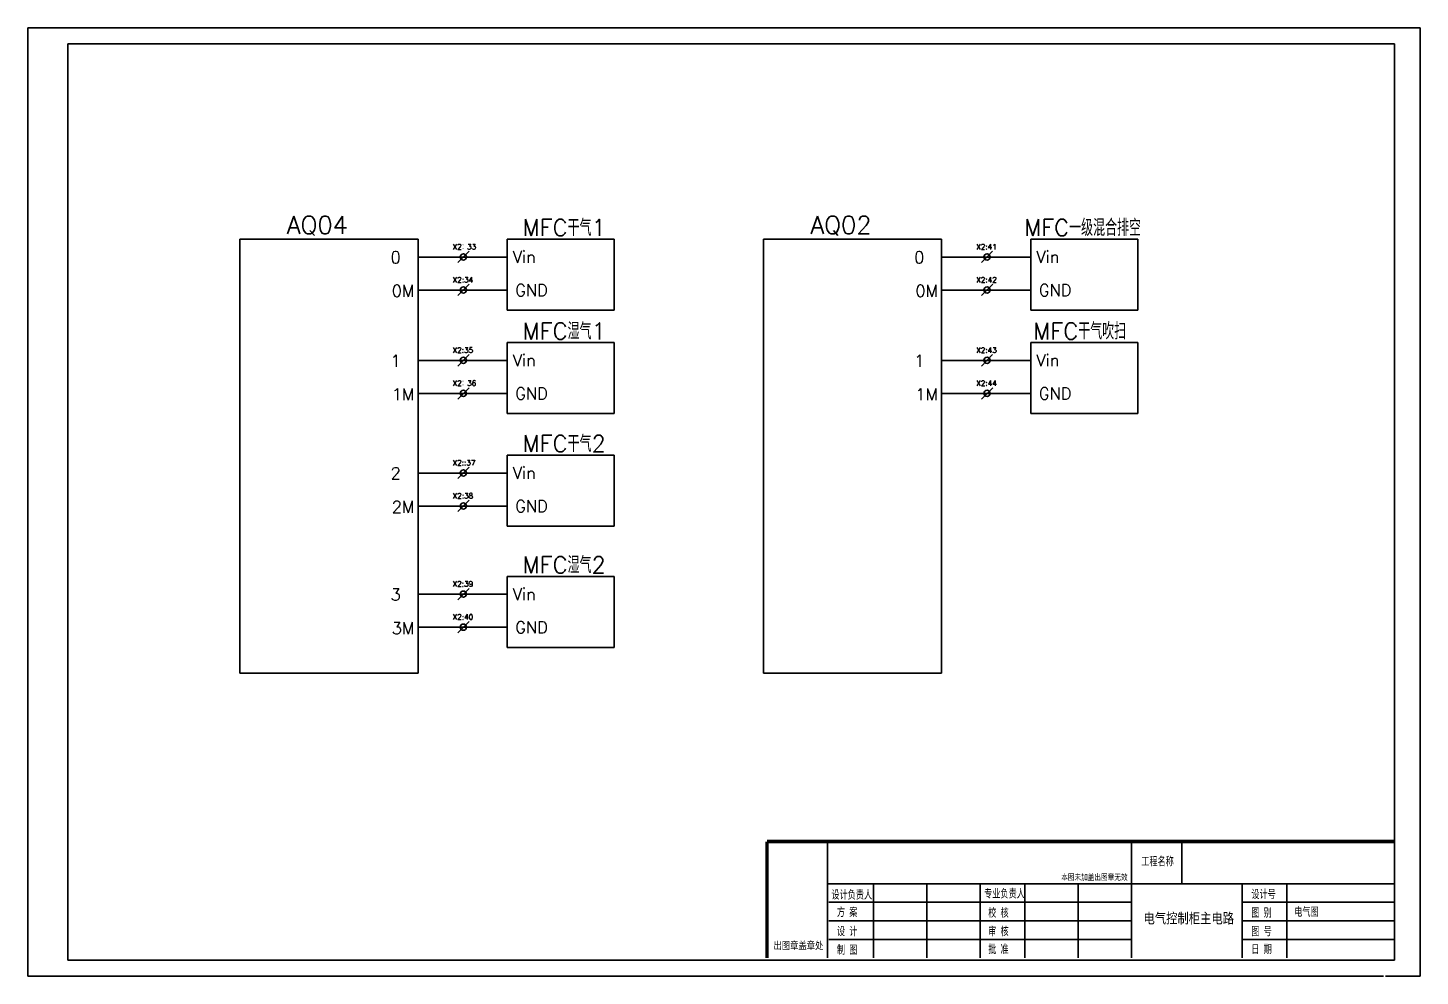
# Model space of a CAD drawing. Header units: inches. Extents: x 9000 to 22395, y 8106 to 17135.
# Drawn here: x 12829 to 13610, y 8106 to 8637 of the extents above; entities that cross this region are included whole.
import ezdxf

# ---------------------------------------------------------------- set-up
doc = ezdxf.new("R2010")
doc.units = ezdxf.units.IN
doc.header["$MEASUREMENT"] = 0
doc.layers.add('线槽', color=7, linetype='Continuous')
doc.styles.add('DSHZ', font='', dxfattribs={"width": 0.7})
doc.styles.get("Standard").update_dxf_attribs({"font": 'txt', "bigfont": 'gbcbig.shx'})
doc.styles.get('DSHZ').set_extended_font_data('SimSun')

msp = doc.modelspace()

# ---------------------------------------------------------------- linework, layer by layer
for p, q in [((12829.25, 8637.48), (12829.25, 8105.62)), ((12829.25, 8637.48), (13610.28, 8637.48)), ((13610.28, 8637.48), (13610.28, 8105.62)), ((12851.63, 8628.53), (13573.31, 8628.53)), ((13595.81, 8628.53), (12851.63, 8628.53)), ((13595.81, 8628.53), (13595.81, 8114.58)), ((12948.13, 8518.95), (12948.13, 8368.95)), ((13048.13, 8518.95), (12948.13, 8518.95)), ((13048.13, 8368.95), (13048.13, 8518.95)), ((13098.13, 8518.95), (13158.13, 8518.95)), ((13098.13, 8518.95), (13098.13, 8479.12)), ((13158.13, 8479.12), (13158.13, 8518.95)), ((13241.85, 8518.95), (13241.85, 8368.95)), ((13341.85, 8518.95), (13241.85, 8518.95)), ((13341.85, 8368.95), (13341.85, 8518.95)), ((13391.85, 8518.95), (13451.85, 8518.95)), ((13391.85, 8518.95), (13391.85, 8479.12)), ((13451.85, 8479.12), (13451.85, 8518.95)), ((13048.13, 8508.95), (13098.13, 8508.95)), ((13073.58, 8509.01), (13070.42, 8505.83)), ((13073.58, 8509.01), (13076.75, 8512.2)), ((13341.85, 8508.95), (13391.85, 8508.95)), ((13367.3, 8509.01), (13364.13, 8505.83)), ((13367.3, 8509.01), (13370.46, 8512.2)), ((13048.13, 8490.43), (13098.13, 8490.43)), ((13073.6, 8490.46), (13070.44, 8487.28)), ((13073.6, 8490.46), (13076.77, 8493.65)), ((13341.85, 8490.43), (13391.85, 8490.43)), ((13367.32, 8490.46), (13364.15, 8487.28)), ((13367.32, 8490.46), (13370.49, 8493.65)), ((13098.13, 8479.12), (13158.13, 8479.12)), ((13391.85, 8479.12), (13451.85, 8479.12)), ((13098.13, 8460.95), (13158.13, 8460.95)), ((13098.13, 8460.95), (13098.13, 8421.12)), ((13158.13, 8421.12), (13158.13, 8460.95)), ((13391.85, 8460.95), (13451.85, 8460.95)), ((13391.85, 8460.95), (13391.85, 8421.12)), ((13451.85, 8421.12), (13451.85, 8460.95)), ((13048.13, 8450.95), (13098.13, 8450.95)), ((13073.58, 8451.02), (13070.42, 8447.83)), ((13073.58, 8451.02), (13076.75, 8454.2)), ((13341.85, 8450.95), (13391.85, 8450.95)), ((13367.3, 8451.02), (13364.13, 8447.83)), ((13367.3, 8451.02), (13370.46, 8454.2)), ((13073.6, 8432.47), (13076.77, 8435.65)), ((13367.32, 8432.47), (13370.49, 8435.65)), ((13048.13, 8432.43), (13098.13, 8432.43)), ((13073.6, 8432.47), (13070.44, 8429.28)), ((13341.85, 8432.43), (13391.85, 8432.43)), ((13367.32, 8432.47), (13364.15, 8429.28)), ((13098.13, 8421.12), (13158.13, 8421.12)), ((13391.85, 8421.12), (13451.85, 8421.12)), ((13098.13, 8397.81), (13158.13, 8397.81)), ((13098.13, 8397.81), (13098.13, 8357.98)), ((13158.13, 8357.98), (13158.13, 8397.81)), ((13073.58, 8387.87), (13076.75, 8391.06)), ((13048.13, 8387.81), (13098.13, 8387.81)), ((13073.58, 8387.87), (13070.42, 8384.69)), ((12948.13, 8275.53), (12948.13, 8368.95)), ((13048.13, 8369.29), (13098.13, 8369.29)), ((13048.13, 8368.95), (13048.13, 8275.53)), ((13073.6, 8369.32), (13070.44, 8366.14)), ((13073.6, 8369.32), (13076.77, 8372.51)), ((13241.85, 8275.53), (13241.85, 8368.95)), ((13341.85, 8368.95), (13341.85, 8275.53)), ((13098.13, 8357.98), (13158.13, 8357.98)), ((13098.13, 8329.83), (13158.13, 8329.83)), ((13098.13, 8329.83), (13098.13, 8289.99)), ((13158.13, 8289.99), (13158.13, 8329.83)), ((13048.13, 8319.83), (13098.13, 8319.83)), ((13073.58, 8319.89), (13070.42, 8316.7)), ((13073.58, 8319.89), (13076.75, 8323.07)), ((13073.6, 8301.34), (13076.77, 8304.52)), ((13048.13, 8301.3), (13098.13, 8301.3)), ((13073.6, 8301.34), (13070.44, 8298.16)), ((13098.13, 8289.99), (13158.13, 8289.99)), ((13048.13, 8275.53), (12948.13, 8275.53)), ((13341.85, 8275.53), (13241.85, 8275.53)), ((13277.82, 8115.83), (13277.82, 8181.14)), ((13448.37, 8180.3), (13448.37, 8115.83)), ((13476.51, 8180.3), (13476.51, 8157.42)), ((13277.82, 8157.42), (13572.06, 8157.42)), ((13303.61, 8157.42), (13303.61, 8115.83)), ((13333.56, 8157.42), (13333.56, 8115.83)), ((13363.51, 8157.42), (13363.51, 8115.83)), ((13388.47, 8157.42), (13388.47, 8115.83)), ((13418.42, 8157.42), (13418.42, 8115.83)), ((13510.5, 8157.42), (13510.5, 8115.83)), ((13535.46, 8157.42), (13535.46, 8115.83)), ((13573.06, 8157.42), (13572.06, 8157.42)), ((13573.06, 8157.42), (13595.56, 8157.42)), ((13278.65, 8147.03), (13448.37, 8147.03)), ((13510.5, 8147.03), (13572.06, 8147.03)), ((13572.06, 8147.03), (13595.81, 8147.03)), ((13278.65, 8136.63), (13448.37, 8136.63)), ((13510.5, 8136.63), (13572.06, 8136.63)), ((13572.06, 8136.63), (13595.81, 8136.63)), ((13278.65, 8126.23), (13448.37, 8126.23)), ((13510.5, 8126.23), (13572.06, 8126.23)), ((13572.06, 8126.23), (13595.81, 8126.23)), ((13595.81, 8114.58), (13595.31, 8114.58)), ((12829.25, 8105.62), (13582.26, 8105.62)), ((13582.26, 8105.62), (13589.78, 8105.62)), ((13610.28, 8105.62), (13590.78, 8105.62))]:
    msp.add_line(p, q)
for points, const_width in [([(12851.63, 8628.53), (12851.63, 8114.58)], 1.01), ([(13243.83, 8181.14), (13264.48, 8181.14)], 1.88), ([(13243.83, 8181.14), (13595.81, 8181.14)], 1.88), ([(13243.83, 8115.83), (13243.83, 8181.14)], 1.88), ([(12851.63, 8114.58), (13595.81, 8114.58)], 1.01)]:
    msp.add_lwpolyline(points, dxfattribs=dict(const_width=const_width))
for centre in [(13073.58, 8509.01), (13367.3, 8509.01), (13073.6, 8490.46), (13367.32, 8490.46), (13073.58, 8451.02), (13367.3, 8451.02), (13073.6, 8432.47), (13367.32, 8432.47), (13073.58, 8387.87), (13073.6, 8369.32), (13073.58, 8319.89), (13073.6, 8301.34)]:
    msp.add_circle(centre, 1.74)

# ---------------------------------------------------------------- texts
at = {"style": 'DSHZ'}
for s, height, width, p in [('工程名称', 4.659, 0.7, (13453.85, 8167.75)), ('本图未加盖出图章无效', 3.328, 0.8, (13408.91, 8159.5, -0.01)), ('设计负责人', 4.659, 0.7, (13280.03, 8149.05, -0.01)), ('专业负责人', 4.659, 0.7, (13365.7, 8149.68)), ('设计号', 4.659, 0.7, (13515.58, 8149.34)), ('方 案', 4.659, 0.7, (13283.11, 8139.28)), ('校 核', 4.659, 0.7, (13367.97, 8138.94)), ('电气控制柜主电路 ', 5.824, 0.8, (13455.05, 8135.21, -3.33)), ('图 别', 4.659, 0.7, (13515.58, 8138.94)), ('电气图', 4.659, 0.7, (13539.64, 8139.44)), ('设 计', 4.659, 0.7, (13283.11, 8128.54)), ('审 核', 4.659, 0.7, (13367.97, 8128.54)), ('图 号', 4.659, 0.7, (13515.58, 8128.54)), ('出图章盖章处', 4.16, 0.8, (13247.54, 8120.73)), ('制 图', 4.659, 0.7, (13283.11, 8118.14)), ('批 准', 4.659, 0.7, (13367.97, 8118.49)), ('日 期', 4.659, 0.7, (13515.58, 8118.49))]:
    msp.add_text(s, height=height, dxfattribs=dict(at, width=width)).set_placement(p)
at = {"layer": '线槽'}
for s, p in [('X2：33', (13067.49, 8513.23)), ('X2:41', (13361.2, 8513.23)), ('X2:34', (13067.51, 8494.68)), ('X2:42', (13361.23, 8494.68)), ('X2:35', (13067.49, 8455.24)), ('X2:43', (13361.2, 8455.24)), ('X2：36', (13067.51, 8436.69)), ('X2:44', (13361.23, 8436.69)), ('X2::37', (13067.49, 8392.09)), ('X2:38', (13067.51, 8373.54)), ('X2:39', (13067.49, 8324.11)), ('X2:40', (13067.51, 8305.56))]:
    msp.add_text(s, height=3, dxfattribs=at).set_placement(p)
at = {"layer": '线槽', "color": 0, "attachment_point": 1}
for s, insert, char_height, width in [('{\\H0.6667x;AQ04}', (12974.54, 8531.91), 15, 14.2984), ('{\\H0.6667x;MFC干气1}', (13106.81, 8530.09), 14, 53.7751), ('{\\H0.6667x;AQ02}', (13268.26, 8531.91), 15, 14.2984), ('{\\H0.6667x;MFC一级混合排空}', (13388.16, 8530.09), 14, 90.3438), ('{\\H0.6667x;0}', (13032.74, 8512.09), 10, 14.2984), ('{\\H0.6667x;Vin}', (13101.28, 8512.36), 10, 14.2984), ('{\\H0.6667x;0}', (13326.45, 8512.09), 10, 14.2984), ('{\\H0.6667x;Vin}', (13395, 8512.36), 10, 14.2984), ('{\\H0.6667x;0M}', (13033.39, 8493.28), 10, 14.2984), ('{\\H0.6667x;GND}', (13102.64, 8493.72), 10, 14.2984), ('{\\H0.6667x;0M}', (13327.11, 8493.28), 10, 14.2984), ('{\\H0.6667x;GND}', (13396.36, 8493.72), 10, 14.2984), ('{\\H0.6667x;MFC湿气1}', (13106.81, 8472.09), 14, 53.7751), ('{\\H0.6667x;MFC干气吹扫}', (13393.26, 8472.09), 14, 53.7751), ('{\\H0.6667x;1}', (13032.74, 8454.1), 10, 14.2984), ('{\\H0.6667x;Vin}', (13101.28, 8454.37), 10, 14.2984), ('{\\H0.6667x;1}', (13326.45, 8454.1), 10, 14.2984), ('{\\H0.6667x;Vin}', (13395, 8454.37), 10, 14.2984), ('{\\H0.6667x;1M}', (13033.39, 8435.28), 10, 14.2984), ('{\\H0.6667x;GND}', (13102.64, 8435.72), 10, 14.2984), ('{\\H0.6667x;1M}', (13327.11, 8435.28), 10, 14.2984), ('{\\H0.6667x;GND}', (13396.36, 8435.72), 10, 14.2984), ('{\\H0.6667x;MFC干气2}', (13106.81, 8408.95), 14, 53.7751), ('{\\H0.6667x;2}', (13032.74, 8390.95), 10, 14.2984), ('{\\H0.6667x;Vin}', (13101.28, 8391.22), 10, 14.2984), ('{\\H0.6667x;2M}', (13033.39, 8372.14), 10, 14.2984), ('{\\H0.6667x;GND}', (13102.64, 8372.58), 10, 14.2984), ('{\\H0.6667x;MFC湿气2}', (13106.81, 8340.96), 14, 53.7751), ('{\\H0.6667x;3}', (13032.74, 8322.97), 10, 14.2984), ('{\\H0.6667x;Vin}', (13101.28, 8323.24), 10, 14.2984), ('{\\H0.6667x;3M}', (13033.39, 8304.15), 10, 14.2984), ('{\\H0.6667x;GND}', (13102.64, 8304.59), 10, 14.2984)]:
    msp.add_mtext(s, dxfattribs=dict(at, insert=insert, char_height=char_height, width=width))

doc.saveas('drawing.dxf')
